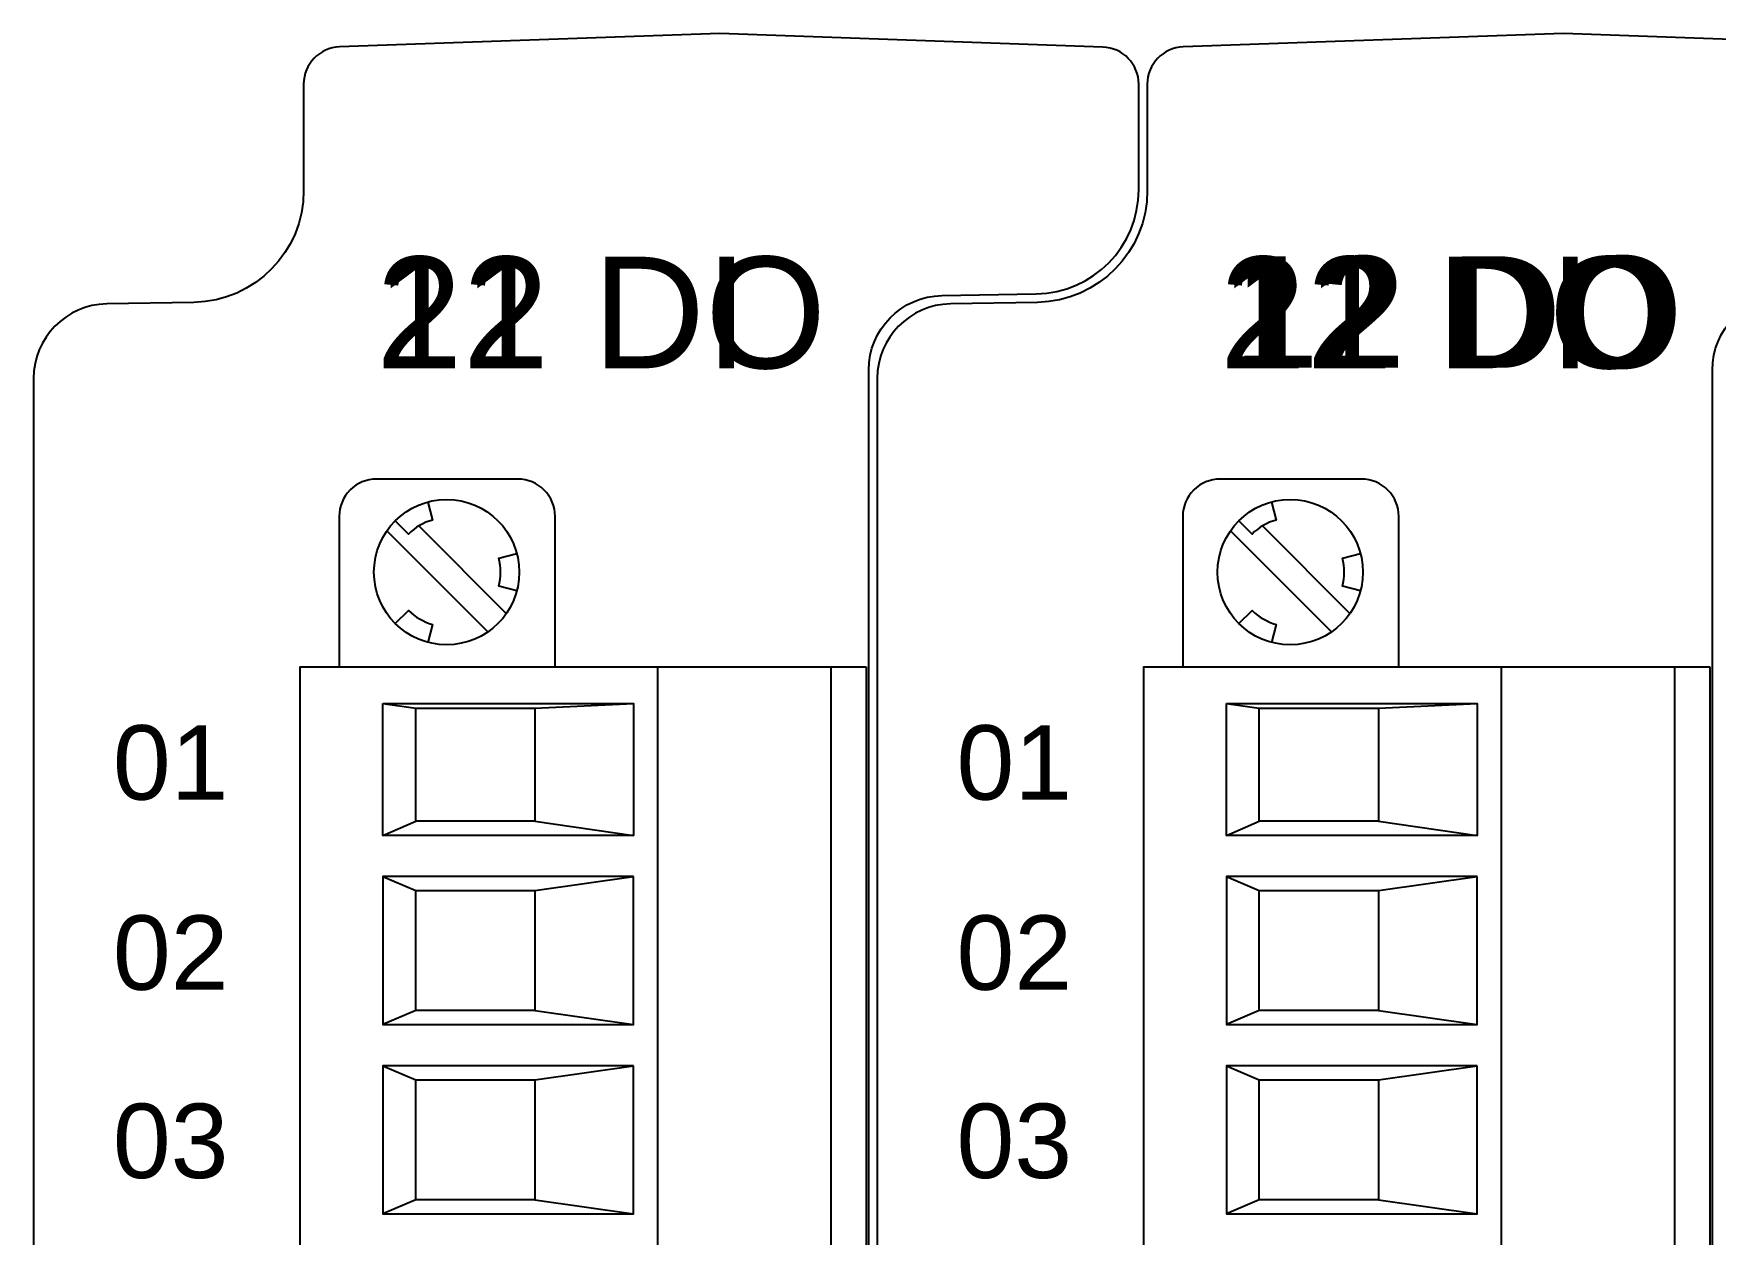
# Model space of a CAD drawing. Extents: x 1 to 47, y 1 to 35.
# Drawn here: x 35.821 to 37.599, y 15.794 to 17.063 of the extents above; entities that cross this region are included whole.
import ezdxf

# ---------------------------------------------------------------- set-up
doc = ezdxf.new("R2010")
doc.units = 0
doc.header["$MEASUREMENT"] = 0
for name, color, linetype in [('9_04__3__63_UNIVERSAL_BINA', 7, 'CONTINUOUS'), ('9_05__4__84_UNIVERSAL_BINA', 7, 'CONTINUOUS'), ('9_07__6__21_UNIVERSAL_BINA', 7, 'CONTINUOUS'), ('9_08__7__21_UNIVERSAL_BINA', 7, 'CONTINUOUS'), ('9_09__8__42_UNIVERSAL_BINA', 7, 'CONTINUOUS'), ('9_10__9__42_UNIVERSAL_BINA', 7, 'CONTINUOUS'), ('9_11__A__63_UNIVERSAL_BINA', 7, 'CONTINUOUS'), ('9_14__D__36_ELECTROMECHANI', 7, 'CONTINUOUS'), ('9_15__E__48_ELECTROMECHANI', 7, 'CONTINUOUS')]:
    doc.layers.add(name, color=color, linetype=linetype)
doc.styles.add('ARIAL', font='arial.ttf')

msp = doc.modelspace()

# ---------------------------------------------------------------- linework, layer by layer
at = {"layer": '9_04__3__63_UNIVERSAL_BINA'}
for points in [[(37.5955, 10.1348), (37.5955, 16.7075, -0.409111), (37.6729, 16.7863), (37.7726, 16.788, 0.409111), (37.881, 16.8982), (37.881, 17.0097, 0.404026), (37.843, 17.049), (37.438, 17.0632), (37.036, 17.0491, 0.404026), (36.998, 17.0098), (36.998, 16.8972, -0.409111), (36.8819, 16.7791), (36.7899, 16.7775, 0.409111), (36.7125, 16.6987), (36.7125, 10.1436, 0.409111)], [(37.2639, 16.3939), (37.2639, 16.5529, 0.414214), (37.2246, 16.5923), (37.075, 16.5923, 0.414214), (37.0356, 16.5529), (37.0356, 16.3939)], [(37.1293, 16.568), (37.1344, 16.549, 0.131652), (37.1088, 16.5342), (37.0949, 16.5482)], [(37.2233, 16.474), (37.2043, 16.4791, 0.131652), (37.2043, 16.5087), (37.2233, 16.5137)], [(37.0949, 16.4396), (37.1088, 16.4535, 0.131652), (37.1344, 16.4387), (37.1293, 16.4197)]]:
    msp.add_lwpolyline(points, format="xyb", dxfattribs=at)
for points in [[(37.1928, 16.4307), (37.086, 16.5375)], [(37.1197, 16.5428), (37.2123, 16.4502)], [(37.3724, 14.7939), (37.3724, 16.3939)], [(37.5556, 16.3939), (37.5556, 14.7939)], [(37.0817, 16.3552), (37.1165, 16.35)], [(37.2425, 16.35), (37.3468, 16.3552)], [(37.0817, 16.2156), (37.1165, 16.2305)], [(37.2425, 16.2305), (37.3468, 16.2156)], [(37.0817, 16.1721), (37.1165, 16.1573)], [(37.2425, 16.1573), (37.3468, 16.1721)], [(37.1165, 16.0305), (37.0817, 16.0156)], [(37.2425, 16.0305), (37.3468, 16.0156)], [(37.0817, 15.9721), (37.1165, 15.9573)], [(37.2425, 15.9573), (37.3468, 15.9721)], [(37.1165, 15.8305), (37.0817, 15.8156)], [(37.2425, 15.8305), (37.3468, 15.8156)]]:
    msp.add_lwpolyline(points, dxfattribs=at)
for points in [[(37.5929, 16.3939), (37.5929, 14.7939), (36.9945, 14.7939), (36.9945, 16.3939)], [(37.0817, 16.3552), (37.3468, 16.3552), (37.3468, 16.2156), (37.0817, 16.2156)], [(37.1165, 16.35), (37.2425, 16.35), (37.2425, 16.2305), (37.1165, 16.2305)], [(37.3468, 16.1721), (37.0817, 16.1721), (37.0817, 16.0156), (37.3468, 16.0156)], [(37.1165, 16.1573), (37.2425, 16.1573), (37.2425, 16.0305), (37.1165, 16.0305)], [(37.3468, 15.9721), (37.0817, 15.9721), (37.0817, 15.8156), (37.3468, 15.8156)], [(37.1165, 15.9573), (37.2425, 15.9573), (37.2425, 15.8305), (37.1165, 15.8305)]]:
    msp.add_lwpolyline(points, close=True, dxfattribs=at)
msp.add_circle((37.1492, 16.4939), 0.0768, dxfattribs=at)
at = {"layer": '9_05__4__84_UNIVERSAL_BINA'}
for points in [[(36.7035, 10.1348), (36.7035, 16.7075, -0.409111), (36.7809, 16.7863), (36.8806, 16.788, 0.409111), (36.989, 16.8982), (36.989, 17.0097, 0.404026), (36.951, 17.049), (36.546, 17.0632), (36.144, 17.0491, 0.404026), (36.106, 17.0098), (36.106, 16.8972, -0.409111), (35.9899, 16.7791), (35.8979, 16.7775, 0.409111), (35.8205, 16.6987), (35.8205, 10.1436, 0.409111)], [(37.5955, 10.1348), (37.5955, 16.7075, -0.409111), (37.6729, 16.7863), (37.7726, 16.788, 0.409111), (37.881, 16.8982), (37.881, 17.0097, 0.404026), (37.843, 17.049), (37.438, 17.0632), (37.036, 17.0491, 0.404026), (36.998, 17.0098), (36.998, 16.8972, -0.409111), (36.8819, 16.7791), (36.7899, 16.7775, 0.409111), (36.7125, 16.6987), (36.7125, 10.1436, 0.409111)], [(36.3719, 16.3939), (36.3719, 16.5529, 0.414214), (36.3326, 16.5923), (36.183, 16.5923, 0.414214), (36.1436, 16.5529), (36.1436, 16.3939)], [(37.2639, 16.3939), (37.2639, 16.5529, 0.414214), (37.2246, 16.5923), (37.075, 16.5923, 0.414214), (37.0356, 16.5529), (37.0356, 16.3939)], [(36.2373, 16.568), (36.2424, 16.549, 0.131652), (36.2168, 16.5342), (36.2029, 16.5482)], [(37.1293, 16.568), (37.1344, 16.549, 0.131652), (37.1088, 16.5342), (37.0949, 16.5482)], [(36.3313, 16.474), (36.3123, 16.4791, 0.131652), (36.3123, 16.5087), (36.3313, 16.5137)], [(37.2233, 16.474), (37.2043, 16.4791, 0.131652), (37.2043, 16.5087), (37.2233, 16.5137)], [(36.2029, 16.4396), (36.2168, 16.4535, 0.131652), (36.2424, 16.4387), (36.2373, 16.4197)], [(37.0949, 16.4396), (37.1088, 16.4535, 0.131652), (37.1344, 16.4387), (37.1293, 16.4197)]]:
    msp.add_lwpolyline(points, format="xyb", dxfattribs=at)
for points in [[(36.3008, 16.4307), (36.194, 16.5375)], [(36.2277, 16.5428), (36.3203, 16.4502)], [(37.1928, 16.4307), (37.086, 16.5375)], [(37.1197, 16.5428), (37.2123, 16.4502)], [(36.4804, 14.7939), (36.4804, 16.3939)], [(36.6636, 16.3939), (36.6636, 14.7939)], [(37.3724, 14.7939), (37.3724, 16.3939)], [(37.5556, 16.3939), (37.5556, 14.7939)], [(36.1897, 16.3552), (36.2245, 16.35)], [(36.3505, 16.35), (36.4548, 16.3552)], [(37.0817, 16.3552), (37.1165, 16.35)], [(37.2425, 16.35), (37.3468, 16.3552)], [(36.1897, 16.2156), (36.2245, 16.2305)], [(36.3505, 16.2305), (36.4548, 16.2156)], [(37.0817, 16.2156), (37.1165, 16.2305)], [(37.2425, 16.2305), (37.3468, 16.2156)], [(36.1897, 16.1721), (36.2245, 16.1573)], [(36.3505, 16.1573), (36.4548, 16.1721)], [(37.0817, 16.1721), (37.1165, 16.1573)], [(37.2425, 16.1573), (37.3468, 16.1721)], [(36.2245, 16.0305), (36.1897, 16.0156)], [(36.3505, 16.0305), (36.4548, 16.0156)], [(37.1165, 16.0305), (37.0817, 16.0156)], [(37.2425, 16.0305), (37.3468, 16.0156)], [(36.1897, 15.9721), (36.2245, 15.9573)], [(36.3505, 15.9573), (36.4548, 15.9721)], [(37.0817, 15.9721), (37.1165, 15.9573)], [(37.2425, 15.9573), (37.3468, 15.9721)], [(36.2245, 15.8305), (36.1897, 15.8156)], [(36.3505, 15.8305), (36.4548, 15.8156)], [(37.1165, 15.8305), (37.0817, 15.8156)], [(37.2425, 15.8305), (37.3468, 15.8156)]]:
    msp.add_lwpolyline(points, dxfattribs=at)
for points in [[(36.7009, 16.3939), (36.7009, 14.7939), (36.1025, 14.7939), (36.1025, 16.3939)], [(37.5929, 16.3939), (37.5929, 14.7939), (36.9945, 14.7939), (36.9945, 16.3939)], [(36.1897, 16.3552), (36.4548, 16.3552), (36.4548, 16.2156), (36.1897, 16.2156)], [(36.2245, 16.35), (36.3505, 16.35), (36.3505, 16.2305), (36.2245, 16.2305)], [(37.0817, 16.3552), (37.3468, 16.3552), (37.3468, 16.2156), (37.0817, 16.2156)], [(37.1165, 16.35), (37.2425, 16.35), (37.2425, 16.2305), (37.1165, 16.2305)], [(36.4548, 16.1721), (36.1897, 16.1721), (36.1897, 16.0156), (36.4548, 16.0156)], [(37.3468, 16.1721), (37.0817, 16.1721), (37.0817, 16.0156), (37.3468, 16.0156)], [(36.2245, 16.1573), (36.3505, 16.1573), (36.3505, 16.0305), (36.2245, 16.0305)], [(37.1165, 16.1573), (37.2425, 16.1573), (37.2425, 16.0305), (37.1165, 16.0305)], [(36.4548, 15.9721), (36.1897, 15.9721), (36.1897, 15.8156), (36.4548, 15.8156)], [(37.3468, 15.9721), (37.0817, 15.9721), (37.0817, 15.8156), (37.3468, 15.8156)], [(36.2245, 15.9573), (36.3505, 15.9573), (36.3505, 15.8305), (36.2245, 15.8305)], [(37.1165, 15.9573), (37.2425, 15.9573), (37.2425, 15.8305), (37.1165, 15.8305)]]:
    msp.add_lwpolyline(points, close=True, dxfattribs=at)
for centre in [(36.2572, 16.4939), (37.1492, 16.4939)]:
    msp.add_circle(centre, 0.0768, dxfattribs=at)
at = {"layer": '9_07__6__21_UNIVERSAL_BINA'}
for points in [[(37.5955, 10.1348), (37.5955, 16.7075, -0.409111), (37.6729, 16.7863), (37.7726, 16.788, 0.409111), (37.881, 16.8982), (37.881, 17.0097, 0.404026), (37.843, 17.049), (37.438, 17.0632), (37.036, 17.0491, 0.404026), (36.998, 17.0098), (36.998, 16.8972, -0.409111), (36.8819, 16.7791), (36.7899, 16.7775, 0.409111), (36.7125, 16.6987), (36.7125, 10.1436, 0.409111)], [(37.2639, 16.3939), (37.2639, 16.5529, 0.414214), (37.2246, 16.5923), (37.075, 16.5923, 0.414214), (37.0356, 16.5529), (37.0356, 16.3939)], [(37.1293, 16.568), (37.1344, 16.549, 0.131652), (37.1088, 16.5342), (37.0949, 16.5482)], [(37.2233, 16.474), (37.2043, 16.4791, 0.131652), (37.2043, 16.5087), (37.2233, 16.5137)], [(37.0949, 16.4396), (37.1088, 16.4535, 0.131652), (37.1344, 16.4387), (37.1293, 16.4197)]]:
    msp.add_lwpolyline(points, format="xyb", dxfattribs=at)
for points in [[(37.1928, 16.4307), (37.086, 16.5375)], [(37.1197, 16.5428), (37.2123, 16.4502)], [(37.3724, 14.7939), (37.3724, 16.3939)], [(37.5556, 16.3939), (37.5556, 14.7939)], [(37.0817, 16.3552), (37.1165, 16.35)], [(37.2425, 16.35), (37.3468, 16.3552)], [(37.0817, 16.2156), (37.1165, 16.2305)], [(37.2425, 16.2305), (37.3468, 16.2156)], [(37.0817, 16.1721), (37.1165, 16.1573)], [(37.2425, 16.1573), (37.3468, 16.1721)], [(37.1165, 16.0305), (37.0817, 16.0156)], [(37.2425, 16.0305), (37.3468, 16.0156)], [(37.0817, 15.9721), (37.1165, 15.9573)], [(37.2425, 15.9573), (37.3468, 15.9721)], [(37.1165, 15.8305), (37.0817, 15.8156)], [(37.2425, 15.8305), (37.3468, 15.8156)]]:
    msp.add_lwpolyline(points, dxfattribs=at)
for points in [[(37.5929, 16.3939), (37.5929, 14.7939), (36.9945, 14.7939), (36.9945, 16.3939)], [(37.0817, 16.3552), (37.3468, 16.3552), (37.3468, 16.2156), (37.0817, 16.2156)], [(37.1165, 16.35), (37.2425, 16.35), (37.2425, 16.2305), (37.1165, 16.2305)], [(37.3468, 16.1721), (37.0817, 16.1721), (37.0817, 16.0156), (37.3468, 16.0156)], [(37.1165, 16.1573), (37.2425, 16.1573), (37.2425, 16.0305), (37.1165, 16.0305)], [(37.3468, 15.9721), (37.0817, 15.9721), (37.0817, 15.8156), (37.3468, 15.8156)], [(37.1165, 15.9573), (37.2425, 15.9573), (37.2425, 15.8305), (37.1165, 15.8305)]]:
    msp.add_lwpolyline(points, close=True, dxfattribs=at)
msp.add_circle((37.1492, 16.4939), 0.0768, dxfattribs=at)
at = {"layer": '9_08__7__21_UNIVERSAL_BINA'}
for points in [[(36.7035, 10.1348), (36.7035, 16.7075, -0.409111), (36.7809, 16.7863), (36.8806, 16.788, 0.409111), (36.989, 16.8982), (36.989, 17.0097, 0.404026), (36.951, 17.049), (36.546, 17.0632), (36.144, 17.0491, 0.404026), (36.106, 17.0098), (36.106, 16.8972, -0.409111), (35.9899, 16.7791), (35.8979, 16.7775, 0.409111), (35.8205, 16.6987), (35.8205, 10.1436, 0.409111)], [(37.5955, 10.1348), (37.5955, 16.7075, -0.409111), (37.6729, 16.7863), (37.7726, 16.788, 0.409111), (37.881, 16.8982), (37.881, 17.0097, 0.404026), (37.843, 17.049), (37.438, 17.0632), (37.036, 17.0491, 0.404026), (36.998, 17.0098), (36.998, 16.8972, -0.409111), (36.8819, 16.7791), (36.7899, 16.7775, 0.409111), (36.7125, 16.6987), (36.7125, 10.1436, 0.409111)], [(36.3719, 16.3939), (36.3719, 16.5529, 0.414214), (36.3326, 16.5923), (36.183, 16.5923, 0.414214), (36.1436, 16.5529), (36.1436, 16.3939)], [(37.2639, 16.3939), (37.2639, 16.5529, 0.414214), (37.2246, 16.5923), (37.075, 16.5923, 0.414214), (37.0356, 16.5529), (37.0356, 16.3939)], [(36.2373, 16.568), (36.2424, 16.549, 0.131652), (36.2168, 16.5342), (36.2029, 16.5482)], [(37.1293, 16.568), (37.1344, 16.549, 0.131652), (37.1088, 16.5342), (37.0949, 16.5482)], [(36.3313, 16.474), (36.3123, 16.4791, 0.131652), (36.3123, 16.5087), (36.3313, 16.5137)], [(37.2233, 16.474), (37.2043, 16.4791, 0.131652), (37.2043, 16.5087), (37.2233, 16.5137)], [(36.2029, 16.4396), (36.2168, 16.4535, 0.131652), (36.2424, 16.4387), (36.2373, 16.4197)], [(37.0949, 16.4396), (37.1088, 16.4535, 0.131652), (37.1344, 16.4387), (37.1293, 16.4197)]]:
    msp.add_lwpolyline(points, format="xyb", dxfattribs=at)
for points in [[(36.3008, 16.4307), (36.194, 16.5375)], [(36.2277, 16.5428), (36.3203, 16.4502)], [(37.1928, 16.4307), (37.086, 16.5375)], [(37.1197, 16.5428), (37.2123, 16.4502)], [(36.4804, 14.7939), (36.4804, 16.3939)], [(36.6636, 16.3939), (36.6636, 14.7939)], [(37.3724, 14.7939), (37.3724, 16.3939)], [(37.5556, 16.3939), (37.5556, 14.7939)], [(36.1897, 16.3552), (36.2245, 16.35)], [(36.3505, 16.35), (36.4548, 16.3552)], [(37.0817, 16.3552), (37.1165, 16.35)], [(37.2425, 16.35), (37.3468, 16.3552)], [(36.1897, 16.2156), (36.2245, 16.2305)], [(36.3505, 16.2305), (36.4548, 16.2156)], [(37.0817, 16.2156), (37.1165, 16.2305)], [(37.2425, 16.2305), (37.3468, 16.2156)], [(36.1897, 16.1721), (36.2245, 16.1573)], [(36.3505, 16.1573), (36.4548, 16.1721)], [(37.0817, 16.1721), (37.1165, 16.1573)], [(37.2425, 16.1573), (37.3468, 16.1721)], [(36.2245, 16.0305), (36.1897, 16.0156)], [(36.3505, 16.0305), (36.4548, 16.0156)], [(37.1165, 16.0305), (37.0817, 16.0156)], [(37.2425, 16.0305), (37.3468, 16.0156)], [(36.1897, 15.9721), (36.2245, 15.9573)], [(36.3505, 15.9573), (36.4548, 15.9721)], [(37.0817, 15.9721), (37.1165, 15.9573)], [(37.2425, 15.9573), (37.3468, 15.9721)], [(36.2245, 15.8305), (36.1897, 15.8156)], [(36.3505, 15.8305), (36.4548, 15.8156)], [(37.1165, 15.8305), (37.0817, 15.8156)], [(37.2425, 15.8305), (37.3468, 15.8156)]]:
    msp.add_lwpolyline(points, dxfattribs=at)
for points in [[(36.7009, 16.3939), (36.7009, 14.7939), (36.1025, 14.7939), (36.1025, 16.3939)], [(37.5929, 16.3939), (37.5929, 14.7939), (36.9945, 14.7939), (36.9945, 16.3939)], [(36.1897, 16.3552), (36.4548, 16.3552), (36.4548, 16.2156), (36.1897, 16.2156)], [(36.2245, 16.35), (36.3505, 16.35), (36.3505, 16.2305), (36.2245, 16.2305)], [(37.0817, 16.3552), (37.3468, 16.3552), (37.3468, 16.2156), (37.0817, 16.2156)], [(37.1165, 16.35), (37.2425, 16.35), (37.2425, 16.2305), (37.1165, 16.2305)], [(36.4548, 16.1721), (36.1897, 16.1721), (36.1897, 16.0156), (36.4548, 16.0156)], [(37.3468, 16.1721), (37.0817, 16.1721), (37.0817, 16.0156), (37.3468, 16.0156)], [(36.2245, 16.1573), (36.3505, 16.1573), (36.3505, 16.0305), (36.2245, 16.0305)], [(37.1165, 16.1573), (37.2425, 16.1573), (37.2425, 16.0305), (37.1165, 16.0305)], [(36.4548, 15.9721), (36.1897, 15.9721), (36.1897, 15.8156), (36.4548, 15.8156)], [(37.3468, 15.9721), (37.0817, 15.9721), (37.0817, 15.8156), (37.3468, 15.8156)], [(36.2245, 15.9573), (36.3505, 15.9573), (36.3505, 15.8305), (36.2245, 15.8305)], [(37.1165, 15.9573), (37.2425, 15.9573), (37.2425, 15.8305), (37.1165, 15.8305)]]:
    msp.add_lwpolyline(points, close=True, dxfattribs=at)
for centre in [(36.2572, 16.4939), (37.1492, 16.4939)]:
    msp.add_circle(centre, 0.0768, dxfattribs=at)
at = {"layer": '9_09__8__42_UNIVERSAL_BINA'}
for points in [[(37.5955, 10.1348), (37.5955, 16.7075, -0.409111), (37.6729, 16.7863), (37.7726, 16.788, 0.409111), (37.881, 16.8982), (37.881, 17.0097, 0.404026), (37.843, 17.049), (37.438, 17.0632), (37.036, 17.0491, 0.404026), (36.998, 17.0098), (36.998, 16.8972, -0.409111), (36.8819, 16.7791), (36.7899, 16.7775, 0.409111), (36.7125, 16.6987), (36.7125, 10.1436, 0.409111)], [(37.2639, 16.3939), (37.2639, 16.5529, 0.414214), (37.2246, 16.5923), (37.075, 16.5923, 0.414214), (37.0356, 16.5529), (37.0356, 16.3939)], [(37.1293, 16.568), (37.1344, 16.549, 0.131652), (37.1088, 16.5342), (37.0949, 16.5482)], [(37.2233, 16.474), (37.2043, 16.4791, 0.131652), (37.2043, 16.5087), (37.2233, 16.5137)], [(37.0949, 16.4396), (37.1088, 16.4535, 0.131652), (37.1344, 16.4387), (37.1293, 16.4197)]]:
    msp.add_lwpolyline(points, format="xyb", dxfattribs=at)
for points in [[(37.1928, 16.4307), (37.086, 16.5375)], [(37.1197, 16.5428), (37.2123, 16.4502)], [(37.3724, 14.7939), (37.3724, 16.3939)], [(37.5556, 16.3939), (37.5556, 14.7939)], [(37.0817, 16.3552), (37.1165, 16.35)], [(37.2425, 16.35), (37.3468, 16.3552)], [(37.0817, 16.2156), (37.1165, 16.2305)], [(37.2425, 16.2305), (37.3468, 16.2156)], [(37.0817, 16.1721), (37.1165, 16.1573)], [(37.2425, 16.1573), (37.3468, 16.1721)], [(37.1165, 16.0305), (37.0817, 16.0156)], [(37.2425, 16.0305), (37.3468, 16.0156)], [(37.0817, 15.9721), (37.1165, 15.9573)], [(37.2425, 15.9573), (37.3468, 15.9721)], [(37.1165, 15.8305), (37.0817, 15.8156)], [(37.2425, 15.8305), (37.3468, 15.8156)]]:
    msp.add_lwpolyline(points, dxfattribs=at)
for points in [[(37.5929, 16.3939), (37.5929, 14.7939), (36.9945, 14.7939), (36.9945, 16.3939)], [(37.0817, 16.3552), (37.3468, 16.3552), (37.3468, 16.2156), (37.0817, 16.2156)], [(37.1165, 16.35), (37.2425, 16.35), (37.2425, 16.2305), (37.1165, 16.2305)], [(37.3468, 16.1721), (37.0817, 16.1721), (37.0817, 16.0156), (37.3468, 16.0156)], [(37.1165, 16.1573), (37.2425, 16.1573), (37.2425, 16.0305), (37.1165, 16.0305)], [(37.3468, 15.9721), (37.0817, 15.9721), (37.0817, 15.8156), (37.3468, 15.8156)], [(37.1165, 15.9573), (37.2425, 15.9573), (37.2425, 15.8305), (37.1165, 15.8305)]]:
    msp.add_lwpolyline(points, close=True, dxfattribs=at)
msp.add_circle((37.1492, 16.4939), 0.0768, dxfattribs=at)
at = {"layer": '9_10__9__42_UNIVERSAL_BINA'}
for points in [[(36.7035, 10.1348), (36.7035, 16.7075, -0.409111), (36.7809, 16.7863), (36.8806, 16.788, 0.409111), (36.989, 16.8982), (36.989, 17.0097, 0.404026), (36.951, 17.049), (36.546, 17.0632), (36.144, 17.0491, 0.404026), (36.106, 17.0098), (36.106, 16.8972, -0.409111), (35.9899, 16.7791), (35.8979, 16.7775, 0.409111), (35.8205, 16.6987), (35.8205, 10.1436, 0.409111)], [(37.5955, 10.1348), (37.5955, 16.7075, -0.409111), (37.6729, 16.7863), (37.7726, 16.788, 0.409111), (37.881, 16.8982), (37.881, 17.0097, 0.404026), (37.843, 17.049), (37.438, 17.0632), (37.036, 17.0491, 0.404026), (36.998, 17.0098), (36.998, 16.8972, -0.409111), (36.8819, 16.7791), (36.7899, 16.7775, 0.409111), (36.7125, 16.6987), (36.7125, 10.1436, 0.409111)], [(36.3719, 16.3939), (36.3719, 16.5529, 0.414214), (36.3326, 16.5923), (36.183, 16.5923, 0.414214), (36.1436, 16.5529), (36.1436, 16.3939)], [(37.2639, 16.3939), (37.2639, 16.5529, 0.414214), (37.2246, 16.5923), (37.075, 16.5923, 0.414214), (37.0356, 16.5529), (37.0356, 16.3939)], [(36.2373, 16.568), (36.2424, 16.549, 0.131652), (36.2168, 16.5342), (36.2029, 16.5482)], [(37.1293, 16.568), (37.1344, 16.549, 0.131652), (37.1088, 16.5342), (37.0949, 16.5482)], [(36.3313, 16.474), (36.3123, 16.4791, 0.131652), (36.3123, 16.5087), (36.3313, 16.5137)], [(37.2233, 16.474), (37.2043, 16.4791, 0.131652), (37.2043, 16.5087), (37.2233, 16.5137)], [(36.2029, 16.4396), (36.2168, 16.4535, 0.131652), (36.2424, 16.4387), (36.2373, 16.4197)], [(37.0949, 16.4396), (37.1088, 16.4535, 0.131652), (37.1344, 16.4387), (37.1293, 16.4197)]]:
    msp.add_lwpolyline(points, format="xyb", dxfattribs=at)
for points in [[(36.3008, 16.4307), (36.194, 16.5375)], [(36.2277, 16.5428), (36.3203, 16.4502)], [(37.1928, 16.4307), (37.086, 16.5375)], [(37.1197, 16.5428), (37.2123, 16.4502)], [(36.4804, 14.7939), (36.4804, 16.3939)], [(36.6636, 16.3939), (36.6636, 14.7939)], [(37.3724, 14.7939), (37.3724, 16.3939)], [(37.5556, 16.3939), (37.5556, 14.7939)], [(36.1897, 16.3552), (36.2245, 16.35)], [(36.3505, 16.35), (36.4548, 16.3552)], [(37.0817, 16.3552), (37.1165, 16.35)], [(37.2425, 16.35), (37.3468, 16.3552)], [(36.1897, 16.2156), (36.2245, 16.2305)], [(36.3505, 16.2305), (36.4548, 16.2156)], [(37.0817, 16.2156), (37.1165, 16.2305)], [(37.2425, 16.2305), (37.3468, 16.2156)], [(36.1897, 16.1721), (36.2245, 16.1573)], [(36.3505, 16.1573), (36.4548, 16.1721)], [(37.0817, 16.1721), (37.1165, 16.1573)], [(37.2425, 16.1573), (37.3468, 16.1721)], [(36.2245, 16.0305), (36.1897, 16.0156)], [(36.3505, 16.0305), (36.4548, 16.0156)], [(37.1165, 16.0305), (37.0817, 16.0156)], [(37.2425, 16.0305), (37.3468, 16.0156)], [(36.1897, 15.9721), (36.2245, 15.9573)], [(36.3505, 15.9573), (36.4548, 15.9721)], [(37.0817, 15.9721), (37.1165, 15.9573)], [(37.2425, 15.9573), (37.3468, 15.9721)], [(36.2245, 15.8305), (36.1897, 15.8156)], [(36.3505, 15.8305), (36.4548, 15.8156)], [(37.1165, 15.8305), (37.0817, 15.8156)], [(37.2425, 15.8305), (37.3468, 15.8156)]]:
    msp.add_lwpolyline(points, dxfattribs=at)
for points in [[(36.7009, 16.3939), (36.7009, 14.7939), (36.1025, 14.7939), (36.1025, 16.3939)], [(37.5929, 16.3939), (37.5929, 14.7939), (36.9945, 14.7939), (36.9945, 16.3939)], [(36.1897, 16.3552), (36.4548, 16.3552), (36.4548, 16.2156), (36.1897, 16.2156)], [(36.2245, 16.35), (36.3505, 16.35), (36.3505, 16.2305), (36.2245, 16.2305)], [(37.0817, 16.3552), (37.3468, 16.3552), (37.3468, 16.2156), (37.0817, 16.2156)], [(37.1165, 16.35), (37.2425, 16.35), (37.2425, 16.2305), (37.1165, 16.2305)], [(36.4548, 16.1721), (36.1897, 16.1721), (36.1897, 16.0156), (36.4548, 16.0156)], [(37.3468, 16.1721), (37.0817, 16.1721), (37.0817, 16.0156), (37.3468, 16.0156)], [(36.2245, 16.1573), (36.3505, 16.1573), (36.3505, 16.0305), (36.2245, 16.0305)], [(37.1165, 16.1573), (37.2425, 16.1573), (37.2425, 16.0305), (37.1165, 16.0305)], [(36.4548, 15.9721), (36.1897, 15.9721), (36.1897, 15.8156), (36.4548, 15.8156)], [(37.3468, 15.9721), (37.0817, 15.9721), (37.0817, 15.8156), (37.3468, 15.8156)], [(36.2245, 15.9573), (36.3505, 15.9573), (36.3505, 15.8305), (36.2245, 15.8305)], [(37.1165, 15.9573), (37.2425, 15.9573), (37.2425, 15.8305), (37.1165, 15.8305)]]:
    msp.add_lwpolyline(points, close=True, dxfattribs=at)
for centre in [(36.2572, 16.4939), (37.1492, 16.4939)]:
    msp.add_circle(centre, 0.0768, dxfattribs=at)
at = {"layer": '9_11__A__63_UNIVERSAL_BINA'}
for points in [[(36.7035, 10.1348), (36.7035, 16.7075, -0.409111), (36.7809, 16.7863), (36.8806, 16.788, 0.409111), (36.989, 16.8982), (36.989, 17.0097, 0.404026), (36.951, 17.049), (36.546, 17.0632), (36.144, 17.0491, 0.404026), (36.106, 17.0098), (36.106, 16.8972, -0.409111), (35.9899, 16.7791), (35.8979, 16.7775, 0.409111), (35.8205, 16.6987), (35.8205, 10.1436, 0.409111)], [(37.5955, 10.1348), (37.5955, 16.7075, -0.409111), (37.6729, 16.7863), (37.7726, 16.788, 0.409111), (37.881, 16.8982), (37.881, 17.0097, 0.404026), (37.843, 17.049), (37.438, 17.0632), (37.036, 17.0491, 0.404026), (36.998, 17.0098), (36.998, 16.8972, -0.409111), (36.8819, 16.7791), (36.7899, 16.7775, 0.409111), (36.7125, 16.6987), (36.7125, 10.1436, 0.409111)], [(36.3719, 16.3939), (36.3719, 16.5529, 0.414214), (36.3326, 16.5923), (36.183, 16.5923, 0.414214), (36.1436, 16.5529), (36.1436, 16.3939)], [(37.2639, 16.3939), (37.2639, 16.5529, 0.414214), (37.2246, 16.5923), (37.075, 16.5923, 0.414214), (37.0356, 16.5529), (37.0356, 16.3939)], [(36.2373, 16.568), (36.2424, 16.549, 0.131652), (36.2168, 16.5342), (36.2029, 16.5482)], [(37.1293, 16.568), (37.1344, 16.549, 0.131652), (37.1088, 16.5342), (37.0949, 16.5482)], [(36.3313, 16.474), (36.3123, 16.4791, 0.131652), (36.3123, 16.5087), (36.3313, 16.5137)], [(37.2233, 16.474), (37.2043, 16.4791, 0.131652), (37.2043, 16.5087), (37.2233, 16.5137)], [(36.2029, 16.4396), (36.2168, 16.4535, 0.131652), (36.2424, 16.4387), (36.2373, 16.4197)], [(37.0949, 16.4396), (37.1088, 16.4535, 0.131652), (37.1344, 16.4387), (37.1293, 16.4197)]]:
    msp.add_lwpolyline(points, format="xyb", dxfattribs=at)
for points in [[(36.3008, 16.4307), (36.194, 16.5375)], [(36.2277, 16.5428), (36.3203, 16.4502)], [(37.1928, 16.4307), (37.086, 16.5375)], [(37.1197, 16.5428), (37.2123, 16.4502)], [(36.4804, 14.7939), (36.4804, 16.3939)], [(36.6636, 16.3939), (36.6636, 14.7939)], [(37.3724, 14.7939), (37.3724, 16.3939)], [(37.5556, 16.3939), (37.5556, 14.7939)], [(36.1897, 16.3552), (36.2245, 16.35)], [(36.3505, 16.35), (36.4548, 16.3552)], [(37.0817, 16.3552), (37.1165, 16.35)], [(37.2425, 16.35), (37.3468, 16.3552)], [(36.1897, 16.2156), (36.2245, 16.2305)], [(36.3505, 16.2305), (36.4548, 16.2156)], [(37.0817, 16.2156), (37.1165, 16.2305)], [(37.2425, 16.2305), (37.3468, 16.2156)], [(36.1897, 16.1721), (36.2245, 16.1573)], [(36.3505, 16.1573), (36.4548, 16.1721)], [(37.0817, 16.1721), (37.1165, 16.1573)], [(37.2425, 16.1573), (37.3468, 16.1721)], [(36.2245, 16.0305), (36.1897, 16.0156)], [(36.3505, 16.0305), (36.4548, 16.0156)], [(37.1165, 16.0305), (37.0817, 16.0156)], [(37.2425, 16.0305), (37.3468, 16.0156)], [(36.1897, 15.9721), (36.2245, 15.9573)], [(36.3505, 15.9573), (36.4548, 15.9721)], [(37.0817, 15.9721), (37.1165, 15.9573)], [(37.2425, 15.9573), (37.3468, 15.9721)], [(36.2245, 15.8305), (36.1897, 15.8156)], [(36.3505, 15.8305), (36.4548, 15.8156)], [(37.1165, 15.8305), (37.0817, 15.8156)], [(37.2425, 15.8305), (37.3468, 15.8156)]]:
    msp.add_lwpolyline(points, dxfattribs=at)
for points in [[(36.7009, 16.3939), (36.7009, 14.7939), (36.1025, 14.7939), (36.1025, 16.3939)], [(37.5929, 16.3939), (37.5929, 14.7939), (36.9945, 14.7939), (36.9945, 16.3939)], [(36.1897, 16.3552), (36.4548, 16.3552), (36.4548, 16.2156), (36.1897, 16.2156)], [(36.2245, 16.35), (36.3505, 16.35), (36.3505, 16.2305), (36.2245, 16.2305)], [(37.0817, 16.3552), (37.3468, 16.3552), (37.3468, 16.2156), (37.0817, 16.2156)], [(37.1165, 16.35), (37.2425, 16.35), (37.2425, 16.2305), (37.1165, 16.2305)], [(36.4548, 16.1721), (36.1897, 16.1721), (36.1897, 16.0156), (36.4548, 16.0156)], [(37.3468, 16.1721), (37.0817, 16.1721), (37.0817, 16.0156), (37.3468, 16.0156)], [(36.2245, 16.1573), (36.3505, 16.1573), (36.3505, 16.0305), (36.2245, 16.0305)], [(37.1165, 16.1573), (37.2425, 16.1573), (37.2425, 16.0305), (37.1165, 16.0305)], [(36.4548, 15.9721), (36.1897, 15.9721), (36.1897, 15.8156), (36.4548, 15.8156)], [(37.3468, 15.9721), (37.0817, 15.9721), (37.0817, 15.8156), (37.3468, 15.8156)], [(36.2245, 15.9573), (36.3505, 15.9573), (36.3505, 15.8305), (36.2245, 15.8305)], [(37.1165, 15.9573), (37.2425, 15.9573), (37.2425, 15.8305), (37.1165, 15.8305)]]:
    msp.add_lwpolyline(points, close=True, dxfattribs=at)
for centre in [(36.2572, 16.4939), (37.1492, 16.4939)]:
    msp.add_circle(centre, 0.0768, dxfattribs=at)
at = {"layer": '9_14__D__36_ELECTROMECHANI'}
for points in [[(37.5955, 10.1348), (37.5955, 16.7075, -0.409111), (37.6729, 16.7863), (37.7726, 16.788, 0.409111), (37.881, 16.8982), (37.881, 17.0097, 0.404026), (37.843, 17.049), (37.438, 17.0632), (37.036, 17.0491, 0.404026), (36.998, 17.0098), (36.998, 16.8972, -0.409111), (36.8819, 16.7791), (36.7899, 16.7775, 0.409111), (36.7125, 16.6987), (36.7125, 10.1436, 0.409111)], [(37.2639, 16.3939), (37.2639, 16.5529, 0.414214), (37.2246, 16.5923), (37.075, 16.5923, 0.414214), (37.0356, 16.5529), (37.0356, 16.3939)], [(37.1293, 16.568), (37.1344, 16.549, 0.131652), (37.1088, 16.5342), (37.0949, 16.5482)], [(37.2233, 16.474), (37.2043, 16.4791, 0.131652), (37.2043, 16.5087), (37.2233, 16.5137)], [(37.0949, 16.4396), (37.1088, 16.4535, 0.131652), (37.1344, 16.4387), (37.1293, 16.4197)]]:
    msp.add_lwpolyline(points, format="xyb", dxfattribs=at)
for points in [[(37.1928, 16.4307), (37.086, 16.5375)], [(37.1197, 16.5428), (37.2123, 16.4502)], [(37.3724, 14.7939), (37.3724, 16.3939)], [(37.5556, 16.3939), (37.5556, 14.7939)], [(37.0817, 16.3552), (37.1165, 16.35)], [(37.2425, 16.35), (37.3468, 16.3552)], [(37.0817, 16.2156), (37.1165, 16.2305)], [(37.2425, 16.2305), (37.3468, 16.2156)], [(37.0817, 16.1721), (37.1165, 16.1573)], [(37.2425, 16.1573), (37.3468, 16.1721)], [(37.1165, 16.0305), (37.0817, 16.0156)], [(37.2425, 16.0305), (37.3468, 16.0156)], [(37.0817, 15.9721), (37.1165, 15.9573)], [(37.2425, 15.9573), (37.3468, 15.9721)], [(37.1165, 15.8305), (37.0817, 15.8156)], [(37.2425, 15.8305), (37.3468, 15.8156)]]:
    msp.add_lwpolyline(points, dxfattribs=at)
for points in [[(37.5929, 16.3939), (37.5929, 14.7939), (36.9945, 14.7939), (36.9945, 16.3939)], [(37.0817, 16.3552), (37.3468, 16.3552), (37.3468, 16.2156), (37.0817, 16.2156)], [(37.1165, 16.35), (37.2425, 16.35), (37.2425, 16.2305), (37.1165, 16.2305)], [(37.3468, 16.1721), (37.0817, 16.1721), (37.0817, 16.0156), (37.3468, 16.0156)], [(37.1165, 16.1573), (37.2425, 16.1573), (37.2425, 16.0305), (37.1165, 16.0305)], [(37.3468, 15.9721), (37.0817, 15.9721), (37.0817, 15.8156), (37.3468, 15.8156)], [(37.1165, 15.9573), (37.2425, 15.9573), (37.2425, 15.8305), (37.1165, 15.8305)]]:
    msp.add_lwpolyline(points, close=True, dxfattribs=at)
msp.add_circle((37.1492, 16.4939), 0.0768, dxfattribs=at)
at = {"layer": '9_15__E__48_ELECTROMECHANI'}
for points in [[(36.7035, 10.1348), (36.7035, 16.7075, -0.409111), (36.7809, 16.7863), (36.8806, 16.788, 0.409111), (36.989, 16.8982), (36.989, 17.0097, 0.404026), (36.951, 17.049), (36.546, 17.0632), (36.144, 17.0491, 0.404026), (36.106, 17.0098), (36.106, 16.8972, -0.409111), (35.9899, 16.7791), (35.8979, 16.7775, 0.409111), (35.8205, 16.6987), (35.8205, 10.1436, 0.409111)], [(37.5955, 10.1348), (37.5955, 16.7075, -0.409111), (37.6729, 16.7863), (37.7726, 16.788, 0.409111), (37.881, 16.8982), (37.881, 17.0097, 0.404026), (37.843, 17.049), (37.438, 17.0632), (37.036, 17.0491, 0.404026), (36.998, 17.0098), (36.998, 16.8972, -0.409111), (36.8819, 16.7791), (36.7899, 16.7775, 0.409111), (36.7125, 16.6987), (36.7125, 10.1436, 0.409111)], [(36.3719, 16.3939), (36.3719, 16.5529, 0.414214), (36.3326, 16.5923), (36.183, 16.5923, 0.414214), (36.1436, 16.5529), (36.1436, 16.3939)], [(37.2639, 16.3939), (37.2639, 16.5529, 0.414214), (37.2246, 16.5923), (37.075, 16.5923, 0.414214), (37.0356, 16.5529), (37.0356, 16.3939)], [(36.2373, 16.568), (36.2424, 16.549, 0.131652), (36.2168, 16.5342), (36.2029, 16.5482)], [(37.1293, 16.568), (37.1344, 16.549, 0.131652), (37.1088, 16.5342), (37.0949, 16.5482)], [(36.3313, 16.474), (36.3123, 16.4791, 0.131652), (36.3123, 16.5087), (36.3313, 16.5137)], [(37.2233, 16.474), (37.2043, 16.4791, 0.131652), (37.2043, 16.5087), (37.2233, 16.5137)], [(36.2029, 16.4396), (36.2168, 16.4535, 0.131652), (36.2424, 16.4387), (36.2373, 16.4197)], [(37.0949, 16.4396), (37.1088, 16.4535, 0.131652), (37.1344, 16.4387), (37.1293, 16.4197)]]:
    msp.add_lwpolyline(points, format="xyb", dxfattribs=at)
for points in [[(36.3008, 16.4307), (36.194, 16.5375)], [(36.2277, 16.5428), (36.3203, 16.4502)], [(37.1928, 16.4307), (37.086, 16.5375)], [(37.1197, 16.5428), (37.2123, 16.4502)], [(36.4804, 14.7939), (36.4804, 16.3939)], [(36.6636, 16.3939), (36.6636, 14.7939)], [(37.3724, 14.7939), (37.3724, 16.3939)], [(37.5556, 16.3939), (37.5556, 14.7939)], [(36.1897, 16.3552), (36.2245, 16.35)], [(36.3505, 16.35), (36.4548, 16.3552)], [(37.0817, 16.3552), (37.1165, 16.35)], [(37.2425, 16.35), (37.3468, 16.3552)], [(36.1897, 16.2156), (36.2245, 16.2305)], [(36.3505, 16.2305), (36.4548, 16.2156)], [(37.0817, 16.2156), (37.1165, 16.2305)], [(37.2425, 16.2305), (37.3468, 16.2156)], [(36.1897, 16.1721), (36.2245, 16.1573)], [(36.3505, 16.1573), (36.4548, 16.1721)], [(37.0817, 16.1721), (37.1165, 16.1573)], [(37.2425, 16.1573), (37.3468, 16.1721)], [(36.2245, 16.0305), (36.1897, 16.0156)], [(36.3505, 16.0305), (36.4548, 16.0156)], [(37.1165, 16.0305), (37.0817, 16.0156)], [(37.2425, 16.0305), (37.3468, 16.0156)], [(36.1897, 15.9721), (36.2245, 15.9573)], [(36.3505, 15.9573), (36.4548, 15.9721)], [(37.0817, 15.9721), (37.1165, 15.9573)], [(37.2425, 15.9573), (37.3468, 15.9721)], [(36.2245, 15.8305), (36.1897, 15.8156)], [(36.3505, 15.8305), (36.4548, 15.8156)], [(37.1165, 15.8305), (37.0817, 15.8156)], [(37.2425, 15.8305), (37.3468, 15.8156)]]:
    msp.add_lwpolyline(points, dxfattribs=at)
for points in [[(36.7009, 16.3939), (36.7009, 14.7939), (36.1025, 14.7939), (36.1025, 16.3939)], [(37.5929, 16.3939), (37.5929, 14.7939), (36.9945, 14.7939), (36.9945, 16.3939)], [(36.1897, 16.3552), (36.4548, 16.3552), (36.4548, 16.2156), (36.1897, 16.2156)], [(36.2245, 16.35), (36.3505, 16.35), (36.3505, 16.2305), (36.2245, 16.2305)], [(37.0817, 16.3552), (37.3468, 16.3552), (37.3468, 16.2156), (37.0817, 16.2156)], [(37.1165, 16.35), (37.2425, 16.35), (37.2425, 16.2305), (37.1165, 16.2305)], [(36.4548, 16.1721), (36.1897, 16.1721), (36.1897, 16.0156), (36.4548, 16.0156)], [(37.3468, 16.1721), (37.0817, 16.1721), (37.0817, 16.0156), (37.3468, 16.0156)], [(36.2245, 16.1573), (36.3505, 16.1573), (36.3505, 16.0305), (36.2245, 16.0305)], [(37.1165, 16.1573), (37.2425, 16.1573), (37.2425, 16.0305), (37.1165, 16.0305)], [(36.4548, 15.9721), (36.1897, 15.9721), (36.1897, 15.8156), (36.4548, 15.8156)], [(37.3468, 15.9721), (37.0817, 15.9721), (37.0817, 15.8156), (37.3468, 15.8156)], [(36.2245, 15.9573), (36.3505, 15.9573), (36.3505, 15.8305), (36.2245, 15.8305)], [(37.1165, 15.9573), (37.2425, 15.9573), (37.2425, 15.8305), (37.1165, 15.8305)]]:
    msp.add_lwpolyline(points, close=True, dxfattribs=at)
for centre in [(36.2572, 16.4939), (37.1492, 16.4939)]:
    msp.add_circle(centre, 0.0768, dxfattribs=at)

# ---------------------------------------------------------------- texts
at = {"layer": '9_04__3__63_UNIVERSAL_BINA', "style": 'ARIAL'}
for s, height, p in [('21 DI', 0.118, (37.0743, 16.7094)), ('01', 0.07867, (36.7963, 16.2534)), ('02', 0.07867, (36.7963, 16.0524)), ('03', 0.07867, (36.7963, 15.8534))]:
    msp.add_text(s, height=height, dxfattribs=at).set_placement(p)
at = {"layer": '9_05__4__84_UNIVERSAL_BINA', "style": 'ARIAL'}
for s, height, p in [('21 DI', 0.118, (36.1823, 16.7094)), ('21 DI', 0.118, (37.0743, 16.7094)), ('01', 0.07867, (35.9043, 16.2534)), ('01', 0.07867, (36.7963, 16.2534)), ('02', 0.07867, (35.9043, 16.0524)), ('02', 0.07867, (36.7963, 16.0524)), ('03', 0.07867, (35.9043, 15.8534)), ('03', 0.07867, (36.7963, 15.8534))]:
    msp.add_text(s, height=height, dxfattribs=at).set_placement(p)
at = {"layer": '9_07__6__21_UNIVERSAL_BINA', "style": 'ARIAL'}
for s, height, p in [('12 DO', 0.118, (37.0743, 16.7094)), ('01', 0.07867, (36.7963, 16.2534)), ('02', 0.07867, (36.7963, 16.0524)), ('03', 0.07867, (36.7963, 15.8534))]:
    msp.add_text(s, height=height, dxfattribs=at).set_placement(p)
at = {"layer": '9_08__7__21_UNIVERSAL_BINA', "style": 'ARIAL'}
for s, height, p in [('12 DO', 0.118, (36.1823, 16.7094)), ('12 DO', 0.118, (37.0743, 16.7094)), ('01', 0.07867, (35.9043, 16.2534)), ('01', 0.07867, (36.7963, 16.2534)), ('02', 0.07867, (35.9043, 16.0524)), ('02', 0.07867, (36.7963, 16.0524)), ('03', 0.07867, (35.9043, 15.8534)), ('03', 0.07867, (36.7963, 15.8534))]:
    msp.add_text(s, height=height, dxfattribs=at).set_placement(p)
at = {"layer": '9_09__8__42_UNIVERSAL_BINA', "style": 'ARIAL'}
for s, height, p in [('12 DO', 0.118, (37.0882, 16.7099)), ('01', 0.07867, (36.7963, 16.2534)), ('02', 0.07867, (36.7963, 16.0524)), ('03', 0.07867, (36.7963, 15.8534))]:
    msp.add_text(s, height=height, dxfattribs=at).set_placement(p)
at = {"layer": '9_10__9__42_UNIVERSAL_BINA', "style": 'ARIAL'}
for s, height, p in [('12 DO', 0.118, (36.1823, 16.7094)), ('12 DO', 0.118, (37.0743, 16.7094)), ('01', 0.07867, (35.9043, 16.2534)), ('01', 0.07867, (36.7963, 16.2534)), ('02', 0.07867, (35.9043, 16.0524)), ('02', 0.07867, (36.7963, 16.0524)), ('03', 0.07867, (35.9043, 15.8534)), ('03', 0.07867, (36.7963, 15.8534))]:
    msp.add_text(s, height=height, dxfattribs=at).set_placement(p)
at = {"layer": '9_11__A__63_UNIVERSAL_BINA', "style": 'ARIAL'}
for s, height, p in [('12 DO', 0.118, (36.1823, 16.7094)), ('21 DI', 0.118, (37.0743, 16.7094)), ('01', 0.07867, (35.9043, 16.2534)), ('01', 0.07867, (36.7963, 16.2534)), ('02', 0.07867, (35.9043, 16.0524)), ('02', 0.07867, (36.7963, 16.0524)), ('03', 0.07867, (35.9043, 15.8534)), ('03', 0.07867, (36.7963, 15.8534))]:
    msp.add_text(s, height=height, dxfattribs=at).set_placement(p)
at = {"layer": '9_14__D__36_ELECTROMECHANI', "style": 'ARIAL'}
for s, height, p in [('12 DO', 0.118, (37.0743, 16.7094)), ('01', 0.07867, (36.7963, 16.2534)), ('02', 0.07867, (36.7963, 16.0524)), ('03', 0.07867, (36.7963, 15.8534))]:
    msp.add_text(s, height=height, dxfattribs=at).set_placement(p)
at = {"layer": '9_15__E__48_ELECTROMECHANI', "style": 'ARIAL'}
for s, height, p in [('12 DO', 0.118, (36.1823, 16.7094)), ('12 DO', 0.118, (37.0743, 16.7094)), ('01', 0.07867, (35.9043, 16.2534)), ('01', 0.07867, (36.7963, 16.2534)), ('02', 0.07867, (35.9043, 16.0524)), ('02', 0.07867, (36.7963, 16.0524)), ('03', 0.07867, (35.9043, 15.8534)), ('03', 0.07867, (36.7963, 15.8534))]:
    msp.add_text(s, height=height, dxfattribs=at).set_placement(p)

doc.saveas('drawing.dxf')
